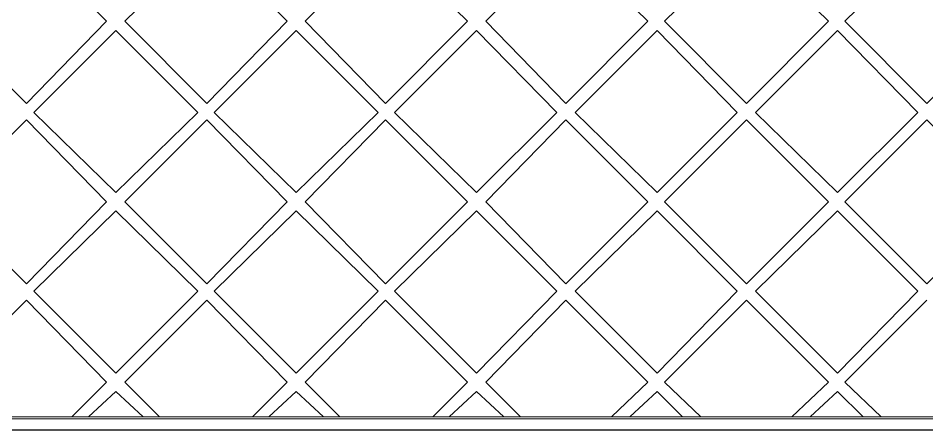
# Model space of a CAD drawing. Extents: x -66030 to 95157, y -13132 to 45879.
# Drawn here: x 249 to 2197, y 24423 to 25305 of the extents above; entities that cross this region are included whole.
import ezdxf

# ---------------------------------------------------------------- set-up
doc = ezdxf.new("R2010")
doc.units = 0
doc.header["$LTSCALE"] = 100
doc.header["$MEASUREMENT"] = 0
doc.layers.get('0').update_dxf_attribs({"linetype": 'CONTINUOUS'})
doc.layers.add('3', color=11, linetype='CONTINUOUS')

msp = doc.modelspace()

# ---------------------------------------------------------------- linework, layer by layer
at = {"lineweight": 0}
for points in [[(91.2, 25297.9), (267, 25469.8), (438.8, 25297.9), (267, 25122.1), (91.2, 25297.9)], [(477.9, 25297.9), (653.7, 25469.8), (825.5, 25297.9), (653.7, 25122.1), (477.9, 25297.9)], [(864.6, 25297.9), (1036.4, 25469.8), (1212.2, 25297.9), (1036.4, 25122.1), (864.6, 25297.9)], [(1251.3, 25297.9), (1423.1, 25469.8), (1598.9, 25297.9), (1423.1, 25122.1), (1251.3, 25297.9)], [(1634.1, 25297.9), (1809.8, 25469.8), (1985.6, 25297.9), (1809.8, 25122.1), (1634.1, 25297.9)], [(2020.7, 25297.9), (2196.5, 25469.8), (2372.3, 25297.9), (2196.5, 25122.1), (2020.7, 25297.9)], [(282.6, 25102.6), (458.4, 25278.4), (634.1, 25102.6), (458.4, 24930.8), (282.6, 25102.6)], [(669.3, 25102.6), (845.1, 25278.4), (1020.8, 25102.6), (845.1, 24930.8), (669.3, 25102.6)], [(1056, 25102.6), (1231.7, 25278.4), (1403.6, 25102.6), (1231.7, 24930.8), (1056, 25102.6)], [(1442.7, 25102.6), (1618.4, 25278.4), (1790.3, 25102.6), (1618.4, 24930.8), (1442.7, 25102.6)], [(1829.4, 25102.6), (2005.1, 25278.4), (2177, 25102.6), (2005.1, 24930.8), (1829.4, 25102.6)], [(91.2, 24911.2), (267, 25087), (438.8, 24911.2), (267, 24735.5), (91.2, 24911.2)], [(477.9, 24911.2), (653.7, 25087), (825.5, 24911.2), (653.7, 24735.5), (477.9, 24911.2)], [(864.6, 24911.2), (1036.4, 25087), (1212.2, 24911.2), (1036.4, 24735.5), (864.6, 24911.2)], [(1251.3, 24911.2), (1423.1, 25087), (1598.9, 24911.2), (1423.1, 24735.5), (1251.3, 24911.2)], [(1634.1, 24911.2), (1809.8, 25087), (1985.6, 24911.2), (1809.8, 24735.5), (1634.1, 24911.2)], [(2020.7, 24911.2), (2196.5, 25087), (2372.3, 24911.2), (2196.5, 24735.5), (2020.7, 24911.2)], [(282.6, 24719.8), (458.4, 24891.7), (634.1, 24719.8), (458.4, 24544.1), (282.6, 24719.8)], [(669.3, 24719.8), (845.1, 24891.7), (1020.8, 24719.8), (845.1, 24544.1), (669.3, 24719.8)], [(1056, 24719.8), (1231.7, 24891.7), (1403.6, 24719.8), (1231.7, 24544.1), (1056, 24719.8)], [(1442.7, 24719.8), (1618.4, 24891.7), (1790.3, 24719.8), (1618.4, 24544.1), (1442.7, 24719.8)], [(1829.4, 24719.8), (2005.1, 24891.7), (2177, 24719.8), (2005.1, 24544.1), (1829.4, 24719.8)], [(3258.9, 24450.3), (3258.9, 24450.3), (-1182.1, 24450.3), (-1182.1, 24446.4), (3258.9, 24446.4), (3258.9, 24450.3), (3258.9, 24446.4), (3258.9, 24446.4), (3258.9, 24450.3)]]:
    msp.add_lwpolyline(points, close=True, dxfattribs=at)
msp.add_lwpolyline([(91.2, 24524.5), (267, 24700.3), (438.8, 24524.5), (364.6, 24450.3), (399.8, 24450.3), (458.4, 24505), (516.9, 24450.3), (552.1, 24450.3), (477.9, 24524.5), (653.7, 24700.3), (825.5, 24524.5), (751.3, 24450.3), (786.5, 24450.3), (845.1, 24505), (903.6, 24450.3), (938.8, 24450.3), (864.6, 24524.5), (1036.4, 24700.3), (1212.2, 24524.5), (1138, 24450.3), (1173.2, 24450.3), (1231.7, 24505), (1290.3, 24450.3), (1325.5, 24450.3), (1251.3, 24524.5), (1423.1, 24700.3), (1598.9, 24524.5), (1520.8, 24450.3), (1559.8, 24450.3), (1618.4, 24505), (1673.1, 24450.3), (1712.2, 24450.3), (1634.1, 24524.5), (1809.8, 24700.3), (1985.6, 24524.5), (1907.5, 24450.3), (1946.5, 24450.3), (2005.1, 24505), (2059.8, 24450.3), (2098.9, 24450.3), (2020.7, 24524.5), (2196.5, 24700.3)], dxfattribs=at)
at = {"layer": '3'}
msp.add_line((-66009.4, 24422.6), (95156.9, 24422.6), dxfattribs=at)

doc.saveas('drawing.dxf')
